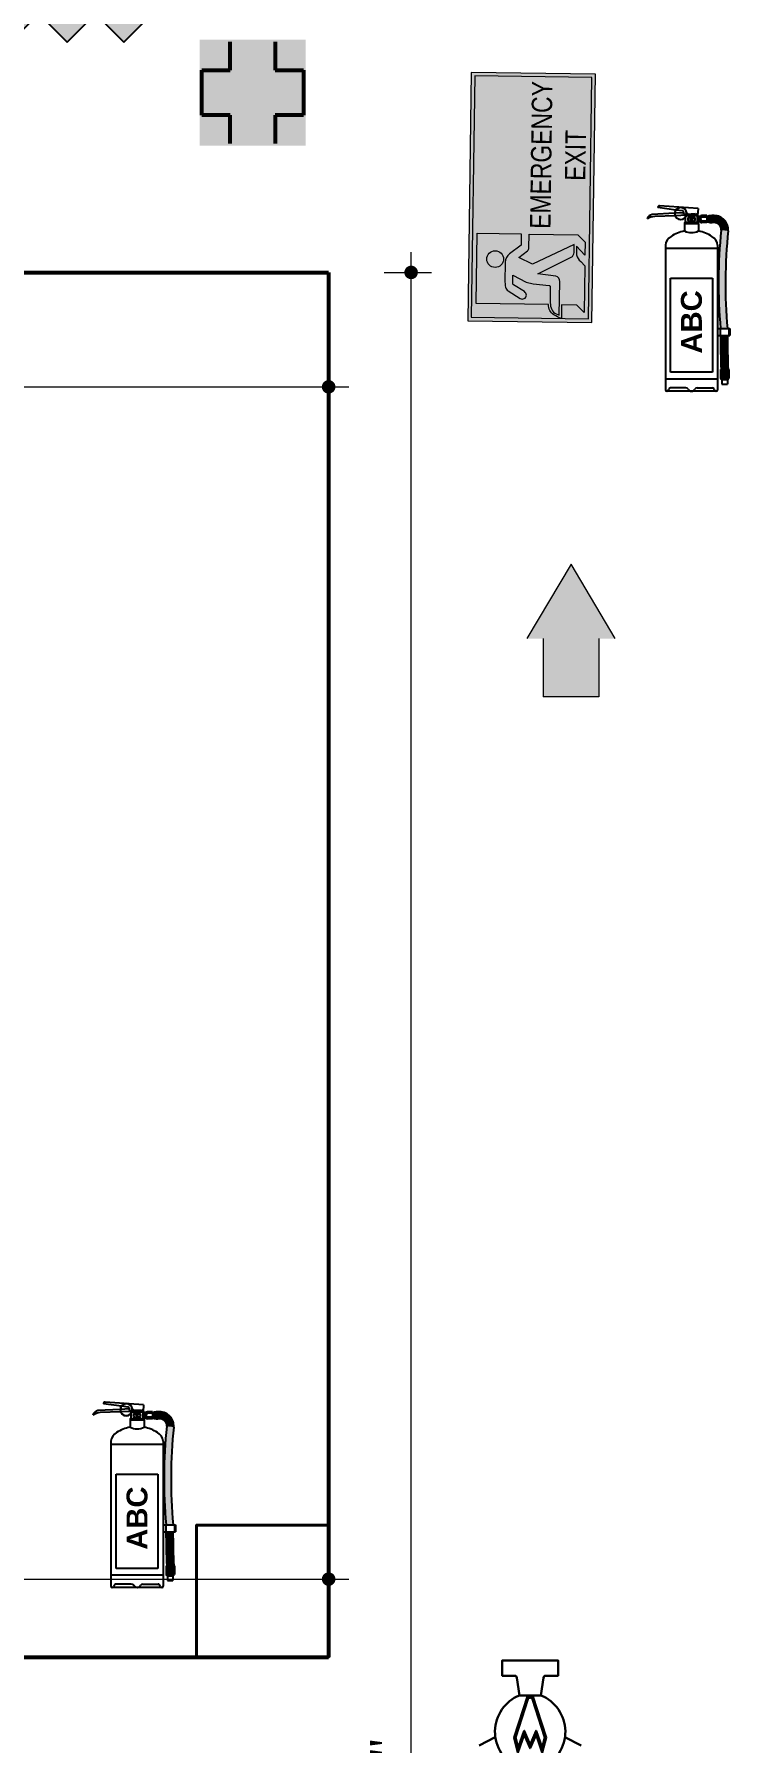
# Model space of a CAD drawing. Header units: inches. Extents: x -250485 to 735580, y -140410 to 288049.
# Drawn here: x 32525.4 to 32628.2, y 21334.3 to 21586.6 of the extents above; entities that cross this region are included whole.
import ezdxf

# ---------------------------------------------------------------- set-up
doc = ezdxf.new("R2010")
doc.units = ezdxf.units.IN
doc.header["$MEASUREMENT"] = 0
doc.header["$PDMODE"] = 35
doc.layers.get('0').update_dxf_attribs({"lineweight": 0})
doc.layers.get('Defpoints').update_dxf_attribs({"lineweight": 0})
for name, color, linetype, lineweight in [('A column', 106, 'Continuous', 40), ('DIM 01', 250, 'Continuous', 9), ('Emergency Light', 251, 'Continuous', 15), ('evacuation plan', 162, 'Continuous', 13), ('Layer1', 134, 'Continuous', 0), ('sheet', 7, 'Continuous', 15), ('wall', 7, 'Continuous', 0)]:
    doc.layers.add(name, color=color, linetype=linetype, lineweight=lineweight)
for name, color, linetype in [('fire rated wall', 7, 'Continuous'), ('FIREACC', 30, 'Continuous'), ('OUTSIDE', 253, 'Continuous')]:
    doc.layers.add(name, color=color, linetype=linetype)
doc.styles.add('DIM-3', font='arial.ttf', dxfattribs={"width": 0.8, "height": 6})
doc.styles.add('REG', font='times.ttf')
doc.styles.get("Standard").update_dxf_attribs({"font": 'arialbd.ttf', "height": 24})
doc.dimstyles.new('Dim-Pres', dxfattribs={"dimtxt": 5.5, "dimasz": 2, "dimexe": 1.5, "dimexo": 1.5, "dimgap": 1, "dimtad": 3, "dimdec": 0, "dimzin": 3, "dimdsep": 46, "dimlunit": 4, "dimtxsty": 'REG', "dimblk": 'point', "dimcen": 2, "dimclrd": 256, "dimclre": 256, "dimclrt": 7, "dimadec": 0, "dimazin": 0, "dimtfac": 0.75, "dimtdec": 0, "dimtmove": 1, "dimatfit": 3, "dimldrblk": 'point', "dimfxl": 0, "dimtolj": 1, "dimtzin": 0, "dimlwd": -1, "dimlwe": -1, "dimarcsym": 1})

# ---------------------------------------------------------------- blocks, each defined once
blk = doc.blocks.new('WFE')
h = blk.add_hatch(color=255)
h.dxf.hatch_style = 1
h.paths.add_polyline_path([(-267898.1433733634, 138466.6514673265), (-267925.2152210808, 138466.6514673265), (-267925.2152210808, 138453.1155434678), (-267898.1433733634, 138453.1155434678)])
at = {"true_color": 0x00823c}
h = blk.add_hatch(color=116, dxfattribs=at)
h.dxf.hatch_style = 1
h.paths.add_polyline_path([(-267898.5258756561, 138466.2689650339), (-267924.8327187882, 138466.2689650339), (-267924.8327187882, 138453.4980457604), (-267898.5258756561, 138453.4980457604)])
h = blk.add_hatch(color=7)
h.dxf.hatch_style = 1
edge = h.paths.add_edge_path()
edge.add_line((-267915.6744491205, 138465.7634431905), (-267915.6727486578, 138460.9573687248))
edge.add_line((-267915.6727486578, 138460.9573687248), (-267916.8895614333, 138460.9544870083))
edge.add_line((-267916.8895614333, 138460.9544870083), (-267917.87105871, 138462.2173222445))
edge.add_arc((-267918.7893317125, 138461.48165424), 1.176619190669116, 38.69971898760642, 89.15524707418051)
edge.add_line((-267918.7719845971, 138462.6581455478), (-267920.9707394055, 138462.6581455478))
edge.add_arc((-267920.8924885166, 138460.1397884043), 2.519572563706694, 91.77973312110542, 103.5408335161946)
edge.add_arc((-267921.269166378, 138461.8324783165), 0.7863160683015855, 105.7358103676061, 142.632752567846)
edge.add_line((-267921.8941002662, 138462.3097105395), (-267922.6966219872, 138460.9737555197))
edge.add_arc((-267922.3340822165, 138460.7349817956), 0.434105950950216, 146.63054517546, 329.270018069313)
edge.add_line((-267921.9609312548, 138460.5131567827), (-267921.2355503596, 138461.7320627996))
edge.add_arc((-267921.0863358855, 138461.6395839131), 0.1755485794184475, 91.28897732825862, 148.210542767654, ccw=False)
edge.add_line((-267921.0902848509, 138461.8150880709), (-267920.1730555652, 138461.8150880709))
edge.add_line((-267920.1730555652, 138461.8150880709), (-267920.9083051807, 138460.3622693293))
edge.add_line((-267920.9083051807, 138460.3622693293), (-267921.1029317803, 138459.5727435406))
edge.add_line((-267921.1029317803, 138459.5727435406), (-267921.2455281714, 138457.8507773878))
edge.add_arc((-267921.3696225563, 138457.8342083925), 0.1251956387811932, -85.89797171521423, 7.605112044051509, ccw=False)
edge.add_line((-267921.3606669675, 138457.7093334735), (-267922.7916721809, 138457.7090901002))
edge.add_arc((-267922.8226293949, 138454.1823051489), 3.526920815978974, 89.4970852555569, 101.3594203515067)
edge.add_arc((-267923.3182768574, 138456.5124310193), 1.145133852293966, 100.0088957148411, 171.4142254162778)
edge.add_line((-267924.4505777411, 138456.6833878804), (-267920.806103328, 138456.6888242565))
edge.add_arc((-267920.7724425578, 138457.2766378236), 0.5887765595911209, 266.7225729509343, 344.0756619943568)
edge.add_line((-267920.2062603866, 138457.1150965409), (-267920.0104813101, 138459.0927239523))
edge.add_line((-267920.0104813101, 138459.0927239523), (-267918.1301423138, 138455.4758428936))
edge.add_arc((-267917.6210458838, 138455.7390328419), 0.5731039380883842, 207.3378176295509, 270.1311377057232)
edge.add_line((-267917.6197341734, 138455.1659304049), (-267916.72406646, 138455.1663616364))
edge.add_line((-267916.72406646, 138455.1663616364), (-267918.9444771755, 138459.693860588))
edge.add_line((-267918.9444771755, 138459.693860588), (-267918.2484623417, 138461.190255992))
edge.add_line((-267918.2484623417, 138461.190255992), (-267917.5053947943, 138460.2447554035))
edge.add_arc((-267917.1584642787, 138460.5593501622), 0.4683274973990155, 222.2015748718485, 269.5544672066914)
edge.add_line((-267917.1621059633, 138460.0910368238), (-267915.6724423227, 138460.0915638896))
edge.add_line((-267915.6724423228, 138460.0915638896), (-267915.6705680375, 138454.7942088985))
edge.add_line((-267915.6705680375, 138454.7942088985), (-267916.4786730824, 138453.9865124001))
edge.add_line((-267916.4786730824, 138453.9865124001), (-267917.8889632509, 138453.9865124001))
edge.add_line((-267917.8889632509, 138453.9865124001), (-267916.9142395277, 138454.9149537034))
edge.add_line((-267916.9142395278, 138454.9149537034), (-267917.8677540817, 138454.9147004991))
edge.add_arc((-267917.2928645756, 138453.2514438352), 1.75980699914098, 109.0672421766319, 137.8745875111013)
edge.add_line((-267918.5980754372, 138454.43184431), (-267919.0613516869, 138453.9865124001))
edge.add_line((-267919.0613516869, 138453.9865124001), (-267924.1528905804, 138453.9865124001))
edge.add_line((-267924.1528905804, 138453.9865124001), (-267923.3551124053, 138454.7842905752))
edge.add_line((-267923.3551124053, 138454.7842905752), (-267923.3551124053, 138456.4445316423))
edge.add_line((-267923.3551124053, 138456.4445316423), (-267924.8296858598, 138456.4338454361))
edge.add_arc((-267918.8801568555, 138454.1912596334), 6.358151182259271, 150.9073365523647, 159.3468171736915, ccw=False)
edge.add_arc((-267923.3456624063, 138456.5662882149), 1.304769254049342, 89.75219609544689, 146.6944412013731, ccw=False)
edge.add_line((-267923.3400193047, 138457.8710452657), (-267923.3400193047, 138465.7634431905))
edge.add_line((-267923.3400193047, 138465.7634431905), (-267915.6744491205, 138465.7634431905))
edge = h.paths.add_edge_path(flags=16)
edge.add_arc((-267918.45373579, 138463.7620980496), 0.9120545275983729, 0, 360)
h = blk.add_hatch(color=7)
h.dxf.hatch_style = 1
h.paths.add_polyline_path([(-267910.187987826, 138462.5504935278), (-267910.1889133973, 138463.8305586034), (-267907.5512666517, 138463.8291702465), (-267909.1842057765, 138465.3609907092), (-267907.5364575113, 138465.3621476734), (-267905.1563509735, 138463.1865923877), (-267907.5339121903, 138461.0235323142), (-267909.192535918, 138461.0214497788), (-267907.5512666517, 138462.5530388488)])
at = {"color": 255}
blk.add_lwpolyline([(-267898.1433733634, 138466.6514673265), (-267925.2152210808, 138466.6514673265), (-267925.2152210808, 138453.1155434678), (-267898.1433733634, 138453.1155434678)], close=True, dxfattribs=at)
at = {"color": 116, "true_color": 0x00823c}
blk.add_lwpolyline([(-267898.5258756561, 138466.2689650339), (-267924.8327187882, 138466.2689650339), (-267924.8327187882, 138453.4980457604), (-267898.5258756561, 138453.4980457604)], close=True, dxfattribs=at)
at = {"color": 255}
blk.add_lwpolyline([(-267915.6744491205, 138465.7634431905), (-267915.6727486578, 138460.9573687248), (-267916.8895614333, 138460.9544870083), (-267917.87105871, 138462.2173222445, 0.2237808893130201), (-267918.7719845971, 138462.6581455478), (-267920.9707394055, 138462.6581455478, 0.05136257681207604), (-267921.4824169343, 138462.5893251699, 0.1623987741432927), (-267921.8941002662, 138462.3097105395), (-267922.6966219872, 138460.9737555197, 1.023303156055863), (-267921.9609312548, 138460.5131567827), (-267921.2355503595, 138461.7320627996, -0.2536033687598348), (-267921.0902848509, 138461.8150880709), (-267920.1730555652, 138461.8150880709), (-267920.9083051807, 138460.3622693293), (-267921.1029317803, 138459.5727435406), (-267921.2455281714, 138457.8507773878, -0.4322366681222441), (-267921.3606669675, 138457.7093334735), (-267922.7916721809, 138457.7090901003, 0.0518054719081326), (-267923.5173023535, 138457.6401368282, 0.3220534337755069), (-267924.4505777411, 138456.6833878804), (-267920.806103328, 138456.6888242565, 0.350945090498983), (-267920.2062603866, 138457.1150965409), (-267920.0104813101, 138459.0927239523), (-267918.1301423138, 138455.4758428936, 0.2810558738134751), (-267917.6197341734, 138455.1659304049), (-267916.72406646, 138455.1663616364), (-267918.9444771755, 138459.693860588), (-267918.2484623417, 138461.190255992), (-267917.5053947943, 138460.2447554035, 0.2096072157200947), (-267917.1621059633, 138460.0910368238), (-267915.6724423228, 138460.0915638896), (-267915.6705680375, 138454.7942088985), (-267916.4786730824, 138453.9865124001), (-267917.8889632509, 138453.9865124001), (-267916.9142395278, 138454.9149537034), (-267917.8677540817, 138454.9147004991, 0.1263619401363658), (-267918.5980754372, 138454.43184431), (-267919.0613516869, 138453.9865124001), (-267924.1528905804, 138453.9865124001), (-267923.3551124053, 138454.7842905752), (-267923.3551124053, 138456.4445316423), (-267924.8296858599, 138456.4338454361, -0.03684083481239055), (-267924.436128649, 138457.2827421073, -0.2536994062705348), (-267923.3400193047, 138457.8710452657), (-267923.3400193047, 138465.7634431905), (-267915.6744491205, 138465.7634431905)], format="xyb", close=True, dxfattribs=at)
blk.add_circle((-267918.45373579, 138463.7620980496), 0.9120545275983729, dxfattribs=at)
at = {"layer": 'DIM 01', "color": 255, "lineweight": -2, "insert": (-267908.2585586832, 138460.0187227191), "char_height": 2.235157175023465, "attachment_point": 1, "style": 'DIM-3'}
blk.add_mtext_dynamic_manual_height_columns('\\pi-6.82409;{\\C0;EMERGENCY\\P\\pi-1.53473;EXIT}', width=2.235157175023465, gutter_width=11.17578587511733, heights=[0], dxfattribs=at)
blk = doc.blocks.new('er32')
at = {"lineweight": 53, "ltscale": 100000}
h = blk.add_hatch(color=98, dxfattribs=at)
h.paths.add_polyline_path([(-274598.7812167398, 140480.8244151031), (-274598.7812167398, 140402.5056517158), (-274520.4624533525, 140402.5056517158), (-274520.4624533525, 140480.8244151031)])
h.paths.add_polyline_path([(-274576.1972347049, 140479.1668751373), (-274543.0464353874, 140479.1668751373), (-274543.0464353874, 140458.2404330682), (-274522.1199933183, 140458.2404330682), (-274522.1199933183, 140425.0896337508), (-274543.0464353874, 140425.0896337508), (-274543.0464353874, 140404.1631916816), (-274576.1972347049, 140404.1631916816), (-274576.1972347049, 140425.0896337508), (-274597.123676774, 140425.0896337508), (-274597.123676774, 140458.2404330682), (-274576.1972347049, 140458.2404330682)], flags=16)
blk.add_hatch(color=7, dxfattribs=at).paths.add_polyline_path([(-274543.0464353874, 140425.0896337508), (-274522.1199933183, 140425.0896337508), (-274522.1199933183, 140458.2404330682), (-274543.0464353874, 140458.2404330682), (-274543.0464353874, 140479.1668751373), (-274576.1972347049, 140479.1668751373), (-274576.1972347049, 140458.2404330682), (-274597.123676774, 140458.2404330682), (-274597.123676774, 140425.0896337508), (-274576.1972347049, 140425.0896337508), (-274576.1972347049, 140404.1631916816), (-274543.0464353874, 140404.1631916816)])
at = {"color": 75, "lineweight": 53, "ltscale": 100000}
for p, q in [((-274576.1972347049, 140458.2404330682), (-274576.1972347049, 140479.1668751373)), ((-274543.0464353874, 140479.1668751373), (-274543.0464353874, 140458.2404330682)), ((-274597.123676774, 140425.0896337508), (-274597.123676774, 140458.2404330682)), ((-274597.123676774, 140458.2404330682), (-274576.1972347049, 140458.2404330682)), ((-274543.0464353874, 140458.2404330682), (-274522.1199933183, 140458.2404330682)), ((-274522.1199933183, 140458.2404330682), (-274522.1199933183, 140425.0896337508)), ((-274576.1972347049, 140425.0896337508), (-274597.123676774, 140425.0896337508)), ((-274576.1972347049, 140404.1631916816), (-274576.1972347049, 140425.0896337508)), ((-274522.1199933183, 140425.0896337508), (-274543.0464353874, 140425.0896337508)), ((-274543.0464353874, 140425.0896337508), (-274543.0464353874, 140404.1631916816))]:
    blk.add_line(p, q, dxfattribs=at)
blk = doc.blocks.new('hfev')
at = {"layer": 'evacuation plan'}
h = blk.add_hatch(color=60, dxfattribs=at)
h.dxf.hatch_style = 1
h.paths.add_polyline_path([(40299.06013279775, 13041.13714451433), (40287.1843532685, 13021.1588123658), (40310.935912327, 13021.1588123658)])
h.paths.add_polyline_path([(40306.54383744636, 13021.1588123658), (40291.57642814914, 13021.1588123658), (40291.57642814914, 13005.53081568079), (40306.54383744636, 13005.53081568079)])
at = {"layer": 'evacuation plan', "color": 9, "true_color": 0xafd9aa}
for p, q in [((40287.1843532685, 13021.1588123658), (40299.06013279775, 13041.13714451433)), ((40299.06013279775, 13041.13714451433), (40310.935912327, 13021.1588123658)), ((40291.57642814914, 13021.1588123658), (40291.57642814914, 13005.53081568079)), ((40306.54383744636, 13021.1588123658), (40306.54383744636, 13005.53081568079)), ((40291.57642814914, 13005.53081568079), (40306.54383744636, 13005.53081568079))]:
    blk.add_line(p, q, dxfattribs=at)
blk = doc.blocks.new('A$C16DB04AD')
at = {"layer": 'Emergency Light', "color": 154, "lineweight": 30}
for p, q in [((-6.537825528983376, -14.3932823043433), (-9.586205916086328, -15.97797261748929)), ((6.53782552893972, -14.3932823043433), (9.58620591602812, -15.97797261748929)), ((-5.430884954985231, -17.39914926863275), (-8.325307155027986, -19.7678718053503)), ((5.430884954927024, -17.39914926863275), (8.32530715498433, -19.7678718053503)), ((-2.947855078673456, -19.77826723671751), (-3.460393636632944, -23.21708098362433)), ((-2.91038304567337e-11, -20.70360844238894), (-2.91038304567337e-11, -24)), ((2.9478550786298, -19.77826723671751), (3.460393636589288, -23.21708098362433))]:
    blk.add_line(p, q, dxfattribs=at)
blk.add_lwpolyline([(-1.99680266190262, -6.567560826137196), (-2.489697232274921, -3.279178763215896, 0.3712780056704896), (-2.944603238065611, -2.887376694125123), (-5.249217542688712, -2.887376694125123), (-5.249217542688712, 0), (5.249217542688712, 0), (5.249217542688712, -2.887376694125123), (2.944603238065611, -2.887376694125123, 0.3712780056704896), (2.489697232274921, -3.279178763215896), (1.99680266190262, -6.567560826137196)], format="xyb", dxfattribs=at)
at = {"layer": 'Emergency Light', "color": 1, "lineweight": 30}
blk.add_lwpolyline([(-0.4329040910961339, -6.573705076996703), (-3.010552231469774, -14.48153607931454), (-2.28318827264593, -17.27446631714702), (-1.096346872873255, -13.9076215242967), (0, -16.50271311466349), (1.096346872873255, -13.9076215242967), (2.283188272660482, -17.27446631714702), (3.010552231469774, -14.48153607931454), (0.4273372012394248, -6.573705076996703)], dxfattribs=at)
blk.add_lwpolyline([(0.4273372012394248, -7.282025628781412, 0.6903614861504281), (-0.4329040910961339, -7.282025628781412), (-2.747414040059084, -14.4957025636686), (-2.247088542950223, -16.41685110662365), (-1.117494048405206, -13.21240496687824), (0, -15.85755266516935), (1.117494048405206, -13.21240496687824), (2.247088542950223, -16.41685110662365), (2.747414040073636, -14.4957025636686), (0.4273372012394248, -7.282025628781412)], format="xyb", dxfattribs=at)
at = {"layer": 'Emergency Light', "color": 154, "lineweight": 30}
blk.add_lwpolyline([(-2.021739374991739, -6.577722929127049), (1.99680266190262, -6.567560826137196)], dxfattribs=at)
for centre, radius, start, end in [((0.7757337109651417, -13.40674541570479), 7.379797001880024, 112.0671366794404, 245.9766584055333), ((-0.7757337109651417, -13.40674541570479), 7.379797001880024, 294.0233415944667, 67.93286331978692), ((-2.91038304567337e-11, -15.96131014602724), 4.742298296318141, 241.9689034068913, 298.0310965931087)]:
    blk.add_arc(centre, radius, start, end, dxfattribs=at)
blk = doc.blocks.new('*U196')
at = {"layer": 'OUTSIDE', "linetype": 'Continuous'}
for points in [[(-85.32244999257654, 497.9639038159056), (-100.1206953372707, 481.7628959296997), (-46.58240458666305, 485.7524235246261)], [(-64.2268043597207, 504.0000000000002), (-85.32244999257654, 497.9639038159056), (-52.38917803358263, 503.4320951673892)], [(-52.38917803358263, 503.4320951673892), (-85.32244999257654, 497.9639038159056), (-46.5824045866631, 502.2475764753741)], [(-43.17033814828281, 502.2475764753741), (-85.32244999257654, 497.9639038159056), (-43.17033814828284, 485.7524235246261)], [(-85.32244999257654, 497.9639038159056), (-43.17033814828281, 502.2475764753741), (-46.5824045866631, 502.2475764753741)], [(-85.32244999257654, 497.9639038159056), (-46.58240458666305, 485.7524235246261), (-43.17033814828284, 485.7524235246261)], [(-52.38917803358263, 503.4320951673892), (-58.28826156381679, 504.0000000000002), (-64.2268043597207, 504.0000000000002)], [(-100.1206953372707, 481.7628959296997), (-104.2268043597201, 460.2083003522725), (-78.87537294127681, 477.6231871184652)], [(-78.87537294127681, 477.6231871184652), (-104.2268043597201, 460.2083003522725), (-84.3459288340114, 462.3879306721428)], [(-84.3459288340114, 462.3879306721428), (-104.2268043597201, 460.2083003522725), (-76.57034182775351, 321.2396900399291)], [(-104.2268043597201, 460.2083003522725), (-96.56989949402782, 320.1477179046095), (-76.57034182775351, 321.2396900399291)], [(-46.58240458666305, 485.7524235246261), (-100.1206953372707, 481.7628959296997), (-63.99665396971764, 484.0000000000001)], [(-63.99665396971764, 484.0000000000001), (-100.1206953372707, 481.7628959296997), (-78.87537294127681, 477.6231871184652)], [(-46.58240458666305, 485.7524235246261), (-63.99665396971764, 484.0000000000001), (-52.38917803358237, 484.5679048326111)], [(-52.38917803358237, 484.5679048326111), (-63.99665396971764, 484.0000000000001), (-58.28826156381629, 484.0000000000001)], [(-96.56989949402782, 320.1477179046095), (-102.4190117199102, 179.9999999999999), (-82.45553887509163, 180.0000000000001)], [(-76.57034182775351, 321.2396900399291), (-96.56989949402782, 320.1477179046095), (-82.45553887509163, 180.0000000000001)], [(-82.00619228560907, 159.9999999999999), (-102.8155253513701, 110.9931713836371), (-82.81042058501453, 110.993239492646)], [(-102.0072558220318, 160.0000000000015), (-102.8155253513701, 110.9931713836371), (-82.00619228560907, 159.9999999999999)], [(-102.8155253513701, 110.9931713836371), (-104.2268043597216, 61.99999999999989), (-84.21464371495358, 61.9999999999996)], [(-82.81042058501453, 110.993239492646), (-102.8155253513701, 110.9931713836371), (-84.21464371495358, 61.9999999999996)]]:
    blk.add_solid(points, dxfattribs=at)
blk = doc.blocks.new('*U195')
at = {"layer": 'OUTSIDE', "linetype": 'Continuous'}
for points in [[(0.3705905884929734, 499.8847790795911), (-0.01933780452461054, 488.2986923115643), (0.8515238589932892, 485.5167181619744)], [(0.8016827369949056, 499.8863108925835), (0.3705905884929734, 499.8847790795911), (0.8515238589932892, 485.5167181619744)], [(0.8515238589933176, 499.8864879945756), (0.8016827369949056, 499.8863108925835), (0.8515238589932892, 485.5167181619744)], [(1.232774885496724, 499.887842705576), (0.8515238589932892, 499.8864879945755), (1.705030789482493, 488.3048195635341)], [(0.8515238589932892, 499.8864879945755), (0.8515238589932893, 485.5167181619744), (1.705030789482493, 488.3048195635341)], [(-0.01933780452461054, 488.2986923115643), (-0.6676855718015552, 487.22540144927), (0.8515238589932892, 485.5167181619744)], [(-0.6676855718015552, 487.22540144927), (-0.2930877463059368, 486.0287458716072), (0.8515238589932892, 485.5167181619744)], [(1.705030789482493, 488.3048195635341), (0.8515238589932893, 485.5167181619744), (2.361092402477108, 487.2353573389602)], [(2.361092402477108, 487.2353573389602), (0.8515238589932893, 485.5167181619744), (1.993833588939787, 486.0356543533363)]]:
    blk.add_solid(points, dxfattribs=at)
blk = doc.blocks.new('ABC')
at = {"layer": 'FIREACC', "color": 11}
for p, q in [((-39154.19204668295, 31706.62705909893), (-39205.39162367093, 31703.89894118438)), ((-39153.33766387971, 31701.06069362111), (-39199.99731500426, 31699.52258059529)), ((-39151.59330838572, 31714.07389078449), (-39192.83654238311, 31719.86328388503)), ((-39100.52578184658, 31717.15782071524), (-39188.55683564542, 31723.56248788581)), ((-39133.80194438846, 31707.71352517192), (-39153.75372855439, 31706.65041443913)), ((-39127.25061941716, 31701.92064053296), (-39152.87694111628, 31701.07588112609)), ((-39135.74667292433, 31711.84946769456), (-39151.10331809489, 31714.00510989283)), ((-39133.68662152249, 31709.2986182217), (-39133.90656208075, 31706.27557290161)), ((-39126.79038690428, 31703.95205118143), (-39131.38394007014, 31703.70488870714)), ((-39129.36409206852, 31697.77945797917), (-39129.36409206853, 31701.19999923831)), ((-39129.36409206853, 31701.19999923831), (-39127.49562114671, 31701.19999923831)), ((-39129.36409206851, 31685.19999923829), (-39129.36409206852, 31697.07160677174)), ((-39127.03093799377, 31701.19999923831), (-39101.63590345851, 31701.19999923831)), ((-39105.90631603972, 31702.62424525912), (-39126.78989665373, 31701.93582803794)), ((-39105.9199006103, 31705.07501653001), (-39126.3459453066, 31703.97596497561)), ((-39106.03591806874, 31703.4803764256), (-39105.9199006103, 31705.07501653001)), ((-39102.22970825036, 31701.23949925229), (-39101.80010336092, 31707.14434491057)), ((-39100.52578184658, 31717.15782071524), (-39101.6867873204, 31701.19999923831)), ((-39101.63590345851, 31685.19999923831), (-39101.63590345851, 31701.19999923831)), ((-39099.49999776351, 31681.99999923831), (-39131.49999776351, 31681.99999923831)), ((-39131.49999776351, 31681.99999923831), (-39131.49999776351, 31665.99999923831)), ((-39100.2999977635, 31685.19999923831), (-39130.69999776351, 31685.19999923831)), ((-39130.69999776351, 31683.59999923831), (-39130.69999776351, 31681.99999923831)), ((-39100.2999977635, 31683.59999923831), (-39130.69999776351, 31683.59999923831)), ((-39100.2999977635, 31683.59999923831), (-39100.2999977635, 31681.99999923831)), ((-39099.49999776351, 31681.99999923831), (-39099.49999776351, 31665.99999923831)), ((-39175.49999776351, 31633.63535397852), (-39175.49999776351, 31300.61219740356)), ((-39055.49999776351, 31633.63535397852), (-39055.49999776351, 31300.61219740356)), ((-39128.75905149752, 31305.56047166483), (-39163.58056194439, 31305.56047166483)), ((-39102.24094402949, 31305.56047166483), (-39066.54083429548, 31305.56047166483))]:
    blk.add_line(p, q, dxfattribs=at)
for centre, radius in [((-39115.49999776351, 31693.19999923831), 8), ((-39115.49999776351, 31693.19999923831), 7.106572239385105), ((-39104.08230125732, 31703.33824174794), 0.8183474088935362)]:
    blk.add_circle(centre, radius, dxfattribs=at)
for centre, radius, start, end in [((-39201.91634147874, 31687.65097629961), 16.61547318652746, 102.0730947543689, 158.0786530559907), ((-39195.23302483872, 31655.61933604848), 44.16099345032107, 96.1933851022913, 120.0253941634977), ((-39188.84708701387, 31719.57303251658), 4, 85.83879822598405, 175.8387982264182), ((-39136.08029474403, 31709.47276904277), 2.4, 355.8387982264182, 82.00948928665606), ((-39131.51288885922, 31706.10142208053), 2.4, 175.8387982264182, 273.0799086225262), ((-39104.08230125732, 31703.33824174794), 1.958780465609198, 175.8387982264182, 355.8387982264182), ((-39149.40305505631, 31630.6111380338), 26.27158732819595, 119.5310539367202, 173.3898249423017), ((-39115.00431215687, 31581.13651165689), 86.4518314908062, 100.9999314663238, 123.2079516583439), ((-39130.69999776351, 31684.39999923831), 0.8, 90, 270), ((-39100.2999977635, 31684.39999923831), 0.8, 270, 90), ((-39115.99568337014, 31581.13651165689), 86.4518314908062, 56.7920483416561, 79.00006853367618), ((-39081.59694047071, 31630.6111380338), 26.27158732819595, 6.610175057698353, 60.46894606327978), ((-39171.32065762873, 31302.30766942699), 4.510156243896425, 202.0813790075031, 252.7663303763403), ((-39172.8753083378, 31302.41838571994), 4.445897769216369, 276.3773104451917, 340.9867885308898), ((-39160.01138328415, 31298.31903500475), 9.057213808747582, 135.2683196029056, 162.981042479239), ((-39164.01986158796, 31301.84476212091), 3.741588110906651, 83.25735356914021, 130.4173600919357), ((-39128.35648090833, 31298.78422512367), 6.788194182984941, 39.64174419386384, 93.39989353926579), ((-39115.84060730711, 31305.73914202869), 7.746634494490161, 199.8005553778552, 272.5200340672729), ((-39115.15938821991, 31305.73914202869), 7.746634494490161, 267.4799659327271, 340.1994446221448), ((-39102.64351461869, 31298.78422512367), 6.788194182984941, 86.60010646156651, 140.3582558061362), ((-39066.98013393905, 31301.84476212091), 3.741588110906651, 49.58263990806434, 96.74264643085979), ((-39070.98861224287, 31298.31903500475), 9.057213808747582, 17.018957520761, 44.7316803970944), ((-39058.12468718922, 31302.41838571994), 4.445897769216369, 199.0132114691102, 263.6226895548083), ((-39059.67933789828, 31302.30766942699), 4.510156243896425, 287.2336696236597, 337.9186209924969)]:
    blk.add_arc(centre, radius, start, end, dxfattribs=at)
at = {"layer": 'OUTSIDE', "color": 11}
for p, q in [((-39125.07811603921, 31706.35922440747), (-39126.91364298496, 31706.35922440747)), ((-39126.91364298496, 31705.67390555312), (-39125.07811603921, 31705.67390555312)), ((-39118.39181442143, 31695.00113498025), (-39120.29253031546, 31696.18497466893)), ((-39116.16978314581, 31689.43836007474), (-39118.23630685492, 31699.75865623116)), ((-39115.80499858471, 31697.91027340277), (-39116.1828033079, 31688.64385488913)), ((-39115.80499858471, 31697.91027340277), (-39115.46012486591, 31697.90904795237)), ((-39115.80499858471, 31697.91027340277), (-39115.46012486591, 31697.90904795237)), ((-39115.11525114711, 31697.90782250198), (-39115.46012486591, 31697.90904795237)), ((-39115.11525114711, 31697.90782250198), (-39114.80330843269, 31688.63895308756)), ((-39114.8302123812, 31689.43836007474), (-39112.76368867209, 31699.75865623116)), ((-39112.60818110558, 31695.00113498025), (-39110.70746521156, 31696.18497466893)), ((-39101.6867873204, 31701.19999923831), (-39102.22970825036, 31701.23949925229)), ((-39096.28250815769, 31699.4765599996), (-39101.63590345851, 31699.4765599996)), ((-39096.28250815769, 31695.46109384596), (-39101.63590345851, 31695.46109384596)), ((-39096.28250815769, 31699.4765599996), (-39096.28250815769, 31686.92343847701)), ((-39080.39707517143, 31698.87539422942), (-39091.96413105998, 31698.87539422942)), ((-39080.28250815769, 31697.7504390045), (-39091.96413105998, 31697.7504390045)), ((-39080.28250815769, 31701.19999923831), (-39091.66997563591, 31701.19999923831)), ((-39080.28250815769, 31701.19999923831), (-39080.28250815769, 31685.19999923831)), ((-39096.28250815769, 31690.93890463065), (-39101.63590345851, 31690.93890463065)), ((-39096.28250815769, 31686.92343847701), (-39101.63590345851, 31686.92343847701)), ((-39080.28250815769, 31688.64955947212), (-39091.96413105998, 31688.64955947212)), ((-39080.39707517143, 31687.5246042472), (-39091.96413105998, 31687.5246042472)), ((-39080.28250815769, 31685.19999923831), (-39091.66997563591, 31685.19999923831)), ((-39080.21129125111, 31686.60193805801), (-39077.55285500699, 31686.60193805801)), ((-39063.43733518854, 31685.19999923831), (-39068.18816942526, 31685.19999923831)), ((-39055.49999776351, 31625.99999923831), (-39175.49999776351, 31625.99999923831)), ((-39055.49999776351, 31325.99999923831), (-39175.49999776351, 31325.99999923831)), ((-39058.34311677516, 31297.99999923831), (-39172.65687875186, 31297.99999923831))]:
    blk.add_line(p, q, dxfattribs=at)
at = {"layer": 'OUTSIDE', "color": 1}
for p, q in [((-39080.21129125111, 31699.79806041861), (-39077.55285500699, 31699.79806041861)), ((-39063.43733518854, 31701.19999923831), (-39068.18816942526, 31701.19999923831)), ((-39163.49999776351, 31341.83166190606), (-39163.49999776351, 31557.83166190606)), ((-39163.49999776351, 31557.83166190606), (-39067.49999776351, 31557.83166190606)), ((-39067.49999776351, 31557.83166190606), (-39067.49999776351, 31341.83166190606)), ((-39055.49999776351, 31441.99999923831), (-39027.49999776351, 31441.99999923831)), ((-39055.49999776351, 31425.99999923831), (-39027.49999776351, 31425.99999923831)), ((-39049.50277595613, 31441.99999923831), (-39049.50277595613, 31425.99999923831)), ((-39029.57572400343, 31441.99999923831), (-39029.57572400343, 31425.99999923831)), ((-39027.49999776351, 31441.99999923831), (-39027.49999776351, 31425.99999923831)), ((-39067.49999776351, 31341.83166190606), (-39163.49999776351, 31341.83166190606)), ((-39049.03733518854, 31347.59999923831), (-39049.03733518854, 31345.99999923831)), ((-39049.03733518854, 31347.59999923831), (-39029.83733518854, 31347.59999923831)), ((-39048.55432335446, 31345.99999923831), (-39049.03733518854, 31345.99999923831)), ((-39049.03733518854, 31345.99999923831), (-39049.03733518854, 31328.03787390718)), ((-39048.55432335446, 31345.90454361033), (-39048.55432335446, 31328.03787390718)), ((-39043.31449978267, 31345.99999923831), (-39045.71449978267, 31345.99999923831)), ((-39045.71449978267, 31345.90454361033), (-39045.71449978267, 31328.03787390718)), ((-39043.31449978267, 31345.90454361033), (-39043.31449978267, 31328.03787390718)), ((-39040.63733518853, 31325.99999923831), (-39040.63733518853, 31345.99999923831)), ((-39040.63733518853, 31325.99999923831), (-39040.63733518853, 31345.99999923831)), ((-39040.63733518853, 31345.99999923831), (-39038.23733518853, 31345.99999923831)), ((-39038.23733518853, 31325.99999923831), (-39038.23733518853, 31345.99999923831)), ((-39035.5601705944, 31345.99999923831), (-39033.1601705944, 31345.99999923831)), ((-39035.5601705944, 31345.90454361033), (-39035.5601705944, 31328.03787390718)), ((-39033.1601705944, 31345.90454361033), (-39033.1601705944, 31328.03787390718)), ((-39030.32034702261, 31345.99999923831), (-39029.83733518854, 31345.99999923831)), ((-39030.32034702261, 31345.90454361033), (-39030.32034702261, 31328.03787390718)), ((-39029.83733518854, 31347.59999923831), (-39029.83733518854, 31345.99999923831)), ((-39029.83733518854, 31345.99999923831), (-39029.83733518854, 31328.03787390718)), ((-39047.43733518854, 31325.99999923831), (-39031.43733518854, 31325.99999923831)), ((-39046.23589596288, 31324.95759741132), (-39046.23589596288, 31325.99999923831)), ((-39032.6387744142, 31324.95759741132), (-39046.23589596288, 31324.95759741132)), ((-39045.72192282641, 31324.95759741132), (-39045.72192282641, 31313.99999923831)), ((-39033.15274755066, 31324.14891093996), (-39045.72192282641, 31324.14891093996)), ((-39045.72192282641, 31313.99999923831), (-39033.15274755066, 31313.99999923831)), ((-39033.15274755066, 31324.95759741132), (-39033.15274755066, 31313.99999923831)), ((-39032.6387744142, 31324.95759741132), (-39032.6387744142, 31325.99999923831))]:
    blk.add_line(p, q, dxfattribs=at)
at = {"layer": 'OUTSIDE', "color": 11}
for centre, radius, start, end in [((-39140.20968787685, 31705.92446233152), 14.00000000000002, 1.779574111614461, 358.9745276856144), ((-39140.20968787685, 31705.92446233152), 13.56348201375549, 1.836866051761991, 358.9415208775528), ((-39126.91364298496, 31706.01656498029), 0.3426594271722024, 90, 270), ((-39125.07811603921, 31706.01656498029), 0.3426594271722024, 270, 90), ((-39115.49999776351, 31693.19999923831), 5.646100121581375, 115.6307568330536, 148.083746106334), ((-39115.49999776351, 31693.19999923831), 3.406859777564114, 125.5002848650492, 148.083746106334), ((-39115.49999776351, 31693.19999923831), 3.406859777564114, 31.91625389366603, 54.49971513495079), ((-39115.49999776351, 31693.19999923831), 5.646100121581375, 31.91625389366603, 64.36924316694646), ((-39091.51548629448, 31693.75242791676), 7.44917348074163, 91.18834954247889, 129.7873234350234), ((-39089.6000277299, 31693.19999923831), 5.127912501300102, 117.45336272377, 242.5466372762301), ((-39091.89544105298, 31700.85419749495), 1.97999512139738, 181.0473647480879, 268.0118954183694), ((-39063.52483632067, 31668.98875281839), 32.21136526713467, 354.9737380662306, 89.84435767661657), ((-39118.01240389479, 31687.91048400103), 25.72906004705709, 238.384496914244, 275.6037811539796), ((-39115.49663495692, 31687.63415561575), 1.220786479507285, 124.1991240133483, 55.39369598900733), ((-39113.42881285848, 31689.82073157077), 27.59418740975647, 265.6954026968052, 300.3163192341918), ((-39091.51548629448, 31692.64757055986), 7.449173480741412, 230.2126765649766, 268.8116504575211), ((-39091.89544105298, 31685.54580098166), 1.97999512139738, 91.98810458163064, 178.9526352519122), ((-39066.23533879148, 31730.22266944483), 45.06500171984693, 255.4551605128194, 267.5163875206698), ((-39063.52939534454, 31668.97774636115), 16.22251409254758, 356.2273493750603, 89.6748539295784), ((-37883.35792403253, 31547.15804894139), 1170.230801470604, 174.0772933995791, 185.1556076093057)]:
    blk.add_arc(centre, radius, start, end, dxfattribs=at)
at = {"layer": 'OUTSIDE', "color": 1}
for centre, radius, start, end in [((-39066.23533879148, 31656.17732903178), 45.06500171984693, 92.48361247933018, 104.5448394871806), ((-37872.16963396689, 31546.59951943149), 1165.417478546644, 174.111323128172, 185.1493879122908), ((-35847.08952769632, 31458.9406632985), 3202.29372509093, 180.5893882551241, 181.9925205818197), ((-35847.08952769632, 31458.9406632985), 3186.29372509093, 180.5923479784195, 182.0025301060141), ((-39046.13728077352, 31328.66775586244), 2.967670279460564, 192.254120911816, 244.0190433603399), ((-39045.65426893945, 31328.66775586244), 2.967670279460564, 192.254120911816, 244.0190433603399), ((-39042.81444536767, 31328.66775586244), 2.967670279460564, 192.254120911816, 244.0190433603399), ((-39040.41444536766, 31328.66775586244), 2.967670279460564, 192.254120911816, 244.0190433603399), ((-39038.46022500941, 31328.66775586244), 2.967670279460564, 295.9809566396602, 347.745879088184), ((-39036.06022500941, 31328.66775586244), 2.967670279460564, 295.9809566396602, 347.745879088184), ((-39033.22040143763, 31328.66775586244), 2.967670279460564, 295.9809566396602, 347.745879088184), ((-39032.73738960355, 31328.66775586244), 2.967670279460564, 295.9809566396602, 347.745879088184)]:
    blk.add_arc(centre, radius, start, end, dxfattribs=at)
at = {"layer": 'OUTSIDE', "color": 11, "linetype": 'Continuous', "xscale": -0.8000000000029104, "yscale": 0.7999999999992724, "zscale": 0.7999999999999443}
blk.add_blockref('*U195', (-39114.81877867632, 31297.99999923831), dxfattribs=at)
at = {"layer": 'OUTSIDE', "color": 1, "linetype": 'Continuous', "xscale": -0.8000000000029104, "yscale": 0.7999999999992724, "zscale": 0.7999999999999443}
blk.add_blockref('*U196', (-39114.81877867632, 31297.99999923831), dxfattribs=at)
at = {"layer": 'sheet', "color": 5, "insert": (-39091, 31384.5), "char_height": 48, "width": 165, "attachment_point": 7, "rotation": 90.00000000000001}
blk.add_mtext('{\\C6;ABC}', dxfattribs=at)
blk = doc.blocks.new('dot')
at = {"color": 4}
for p, q in [((0, 1.5), (0, -1.5)), ((-1.5, 0), (1.5, 0))]:
    blk.add_line(p, q, dxfattribs=at)
at = {"color": 6, "const_width": 0.5}
blk.add_lwpolyline([(-0.25, 0, 1), (0.25, 0, 1)], format="xyb", close=True, dxfattribs=at)
blk = doc.blocks.new('point')
blk.add_blockref('dot', (0, 0))
blk = doc.blocks.new('*D745')
at = {"layer": 'Defpoints', "color": 0, "ltscale": 30, "transparency": 16777216}
for p in [(32209.73443759436, 21551.42519178367), (32568.9066418883, 21551.42519178367), (32568.9066418883, 21534.52310920958)]:
    blk.add_point(p, dxfattribs=at)
at = {"layer": 'Layer1', "ltscale": 30, "transparency": 16777216}
for p, q in [((32209.73443759436, 21538.52310920958), (32209.73443759436, 21533.02310920958)), ((32568.9066418883, 21538.52310920958), (32568.9066418883, 21533.02310920958)), ((32211.73443759436, 21534.52310920958), (32566.9066418883, 21534.52310920958))]:
    blk.add_line(p, q, dxfattribs=at)
at = {"layer": 'Layer1', "ltscale": 30, "transparency": 16777216, "xscale": 2, "yscale": 2, "zscale": 2, "rotation": 180}
blk.add_blockref('point', (32209.73443759436, 21534.52310920958), dxfattribs=at)
at = {"layer": 'Layer1', "ltscale": 30, "transparency": 16777216, "xscale": 2, "yscale": 2, "zscale": 2}
blk.add_blockref('point', (32568.9066418883, 21534.52310920958), dxfattribs=at)
at = {"layer": 'Layer1', "color": 7, "ltscale": 30, "transparency": 16777216, "insert": (32389.32053974133, 21538.07357784692), "char_height": 5, "attachment_point": 5, "style": 'REG'}
blk.add_mtext('\\A1;29\'-11"', dxfattribs=at)
blk = doc.blocks.new('*D746')
at = {"layer": 'Defpoints', "color": 0, "ltscale": 30, "transparency": 16777216}
for p in [(32568.9066418883, 21358.43803287396), (32209.73443759436, 21346.92519178365), (32568.9066418883, 21346.92519178365)]:
    blk.add_point(p, dxfattribs=at)
at = {"layer": 'Layer1', "ltscale": 30, "transparency": 16777216}
for p, q in [((32209.73443759436, 21354.43803287396), (32209.73443759436, 21359.93803287396)), ((32568.9066418883, 21354.43803287396), (32568.9066418883, 21359.93803287396)), ((32211.73443759436, 21358.43803287396), (32566.9066418883, 21358.43803287396))]:
    blk.add_line(p, q, dxfattribs=at)
at = {"layer": 'Layer1', "ltscale": 30, "transparency": 16777216, "xscale": 2, "yscale": 2, "zscale": 2, "rotation": 180}
blk.add_blockref('point', (32209.73443759436, 21358.43803287396), dxfattribs=at)
at = {"layer": 'Layer1', "ltscale": 30, "transparency": 16777216, "xscale": 2, "yscale": 2, "zscale": 2}
blk.add_blockref('point', (32568.9066418883, 21358.43803287396), dxfattribs=at)
at = {"layer": 'Layer1', "color": 7, "ltscale": 30, "transparency": 16777216, "insert": (32389.32053974133, 21361.98850151131), "char_height": 5, "attachment_point": 5, "style": 'REG'}
blk.add_mtext('\\A1;29\'-11"', dxfattribs=at)
blk = doc.blocks.new('*D754')
at = {"layer": 'Defpoints', "color": 0, "ltscale": 30, "transparency": 16777216}
for p in [(32568.9066418883, 21551.42519178367), (32581.08887866972, 21551.42519178367), (32572.9066418883, 21100.42519178367)]:
    blk.add_point(p, dxfattribs=at)
at = {"layer": 'Layer1', "ltscale": 30, "transparency": 16777216}
for p, q in [((32577.08887866972, 21551.42519178367), (32582.58887866972, 21551.42519178367)), ((32581.08887866972, 21102.42519178367), (32581.08887866972, 21549.42519178367)), ((32577.08887866972, 21100.42519178367), (32582.58887866972, 21100.42519178367))]:
    blk.add_line(p, q, dxfattribs=at)
at = {"layer": 'Layer1', "ltscale": 30, "transparency": 16777216, "xscale": 2, "yscale": 2, "zscale": 2}
for p, rotation in [((32581.08887866972, 21551.42519178367), 90), ((32581.08887866972, 21100.42519178367), 270)]:
    blk.add_blockref('point', p, dxfattribs=dict(at, rotation=rotation))
at = {"layer": 'Layer1', "color": 7, "ltscale": 30, "transparency": 16777216, "insert": (32577.53841003237, 21325.92519178368), "char_height": 5, "attachment_point": 5, "rotation": 90, "style": 'REG'}
blk.add_mtext('\\A1;37\'-7"', dxfattribs=at)
blk = doc.blocks.new('bfg')
at = {"layer": 'fire rated wall'}
h = blk.add_hatch(color=1, dxfattribs=at)
h.dxf.hatch_style = 1
h.paths.add_polyline_path([(9432308.674082786, -5613534.505642245), (9432321.426479785, -5613547.258039244), (9432334.178876786, -5613534.505642245)])
h.paths.add_polyline_path([(9432334.178876786, -5613534.505642245), (9432321.426479785, -5613521.753245245), (9432308.674082786, -5613534.505642245)])
h.paths.add_polyline_path([(9432334.178876786, -5613534.505642245), (9432359.683670785, -5613534.505642245), (9432346.931273786, -5613521.753245245)])
h.paths.add_polyline_path([(9432334.178876786, -5613534.505642245), (9432346.931273786, -5613547.258039244), (9432359.683670785, -5613534.505642245)])
at = {"layer": 'fire rated wall', "color": 1, "elevation": 4.752381534793134e-10}
for points in [[(9432321.426479785, -5613547.258039244), (9432334.178876786, -5613534.505642245), (9432321.426479785, -5613521.753245245), (9432308.674082786, -5613534.505642245)], [(9432346.931273786, -5613547.258039244), (9432359.683670785, -5613534.505642245), (9432346.931273786, -5613521.753245245), (9432334.178876786, -5613534.505642245)]]:
    blk.add_lwpolyline(points, close=True, dxfattribs=at)
blk.add_lwpolyline([(9432291.670886785, -5613534.505642245), (9432376.686866786, -5613534.505642245)], dxfattribs=at)
blk = doc.blocks.new('3HR RATE')
at = {"layer": 'fire rated wall', "xscale": 1.292997314696549, "yscale": 1.292997314696549, "zscale": 1.292997314696549}
for p in [(-12191616.17044229, 7245476.705624639), (-12191583.19281213, 7245476.705624639)]:
    blk.add_blockref('bfg', p, dxfattribs=at)

msp = doc.modelspace()

# ---------------------------------------------------------------- linework, layer by layer
at = {"layer": 'A column', "color": 7}
msp.add_lwpolyline([(32568.9066418883, 21366.42519178367), (32549.40664188829, 21366.42519178367), (32549.40664188829, 21346.92519178367), (32568.9066418883, 21346.92519178367)], close=True, dxfattribs=at)
at = {"layer": 'wall', "color": 75, "lineweight": 53, "ltscale": 100000}
for points in [[(32209.73443759436, 21551.42519178367), (32568.9066418883, 21551.42519178367)], [(32568.9066418883, 21551.42519178367), (32568.90664188832, 21346.92519178367)], [(32209.73443759436, 21346.92519178365), (32568.9066418883, 21346.92519178367)]]:
    msp.add_lwpolyline(points, dxfattribs=at)

# ---------------------------------------------------------------- block references
at = {"layer": 'DIM 01', "color": 63, "lineweight": -2, "xscale": 0.2000000000007276, "yscale": 0.2000000000007276, "zscale": 0.2000000000007276}
msp.add_blockref('er32', (87469.59898083829, -6510.368536939703), dxfattribs=at)
at = {"layer": 'DIM 01', "color": 63, "lineweight": -2, "xscale": 1.354657076082979, "yscale": 1.354657076080912, "zscale": 1.354657076082979, "rotation": 89.17891329344738}
msp.add_blockref('WFE', (225346.1141146082, 381765.8337817841), dxfattribs=at)
at = {"layer": 'Emergency Light', "lineweight": 30, "xscale": 0.7868064756185049, "yscale": 0.7868064756185049, "zscale": 0.7868064756213451}
msp.add_blockref('A$C16DB04AD', (32598.66872516993, 21346.44364480657), dxfattribs=at)
at = {"layer": 'evacuation plan', "color": 11, "true_color": 0xf27172, "xscale": -0.5499328878868255, "yscale": 0.5499328878868255, "zscale": 0.5499328876488784}
msp.add_blockref('hfev', (54766.48904224979, 14336.59535677414), dxfattribs=at)
at = {"layer": 'Layer1', "xscale": 0.2533935670508072, "yscale": 0.2533935670526262, "zscale": 0.2533935670521235}
msp.add_blockref('3HR RATE', (31419.64956889221, 24835.14996638345), dxfattribs=at)
at = {"layer": 'wall', "color": 1, "lineweight": 53, "xscale": 0.06433683165232651, "yscale": 0.06433683165232651, "zscale": 0.06433683165094806}
for p in [(35139.06032412537, 19520.25891869763), (35057.18415196733, 19343.5957091043)]:
    msp.add_blockref('ABC', p, dxfattribs=at)

# ---------------------------------------------------------------- dimensions: what is measured, and where the dimension line sits
at = {"layer": 'Layer1', "ltscale": 30}
dim = msp.add_linear_dim(base=(32581.08887866972, 21551.42519178367), p1=(32572.9066418883, 21100.42519178367), p2=(32568.9066418883, 21551.42519178367), angle=90, dimstyle='Dim-Pres', override={"dimtxt": 5, "dimfxl": 4, "dimfxlon": 1}, dxfattribs=at)
dim.commit()
dim.dimension.update_dxf_attribs({"geometry": '*D754', "text_midpoint": (32577.53841003237, 21325.92519178368)})
for base, p1, p2, picture, middle in [((32568.9066418883, 21534.52310920958), (32209.73443759436, 21551.42519178367), (32568.9066418883, 21551.42519178367), '*D745', (32389.32053974133, 21538.07357784692)), ((32568.9066418883, 21358.43803287396), (32209.73443759436, 21346.92519178365), (32568.9066418883, 21346.92519178365), '*D746', (32389.32053974133, 21361.98850151131))]:
    dim = msp.add_linear_dim(base=base, p1=p1, p2=p2, dimstyle='Dim-Pres', override={"dimtxt": 5, "dimfxl": 4, "dimfxlon": 1}, dxfattribs=at)
    dim.commit()
    dim.dimension.update_dxf_attribs({"geometry": picture, "text_midpoint": middle})

doc.saveas('drawing.dxf')
